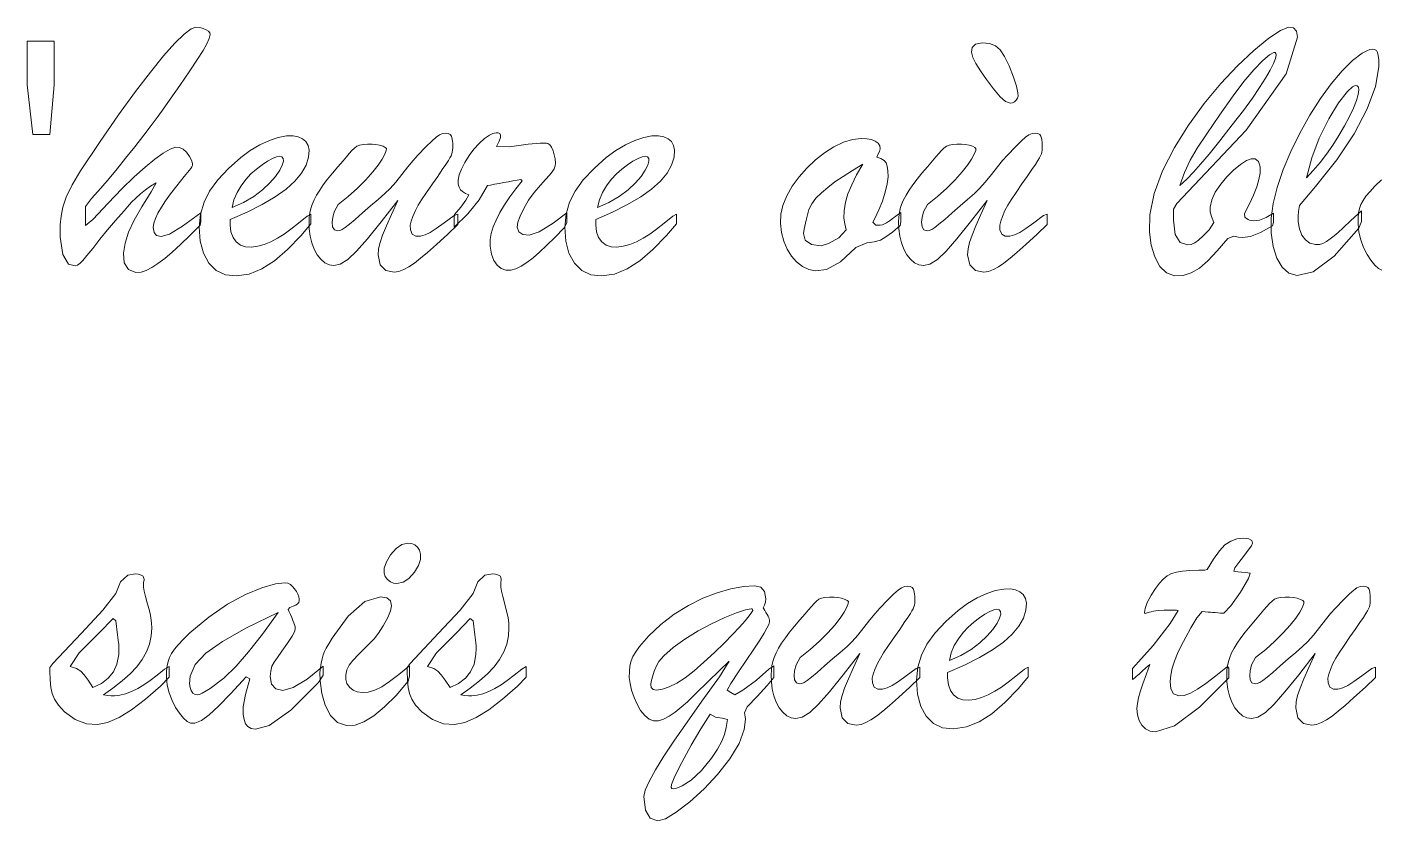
# Model space of a CAD drawing. Header units: inches. Extents: x 3 to 112, y 4 to 120.
# Drawn here: x 51.4 to 73.44, y 106.85 to 119.78 of the extents above; entities that cross this region are included whole.
import ezdxf

# ---------------------------------------------------------------- set-up
doc = ezdxf.new("R2010")
doc.units = ezdxf.units.IN
doc.header["$MEASUREMENT"] = 0
doc.layers.add('Calque 1', color=7, linetype='Continuous')

msp = doc.modelspace()

# ---------------------------------------------------------------- linework, layer by layer
at = {"layer": 'Calque 1', "lineweight": 0}
for points in [[(54.232, 116.754), (54.232, 116.704), (54.232, 116.611), (54.223, 116.556), (54.055, 116.387), (53.903, 116.241), (53.767, 116.117), (53.644, 116.013), (53.533, 115.928), (53.432, 115.863), (53.342, 115.817), (53.262, 115.791), (53.174, 115.786), (53.053, 115.831), (52.986, 115.939), (52.972, 116.1), (52.998, 116.263), (53.057, 116.442), (53.149, 116.638), (53.271, 116.855), (53.423, 117.097), (53.503, 117.246), (53.414, 117.19), (53.329, 117.13), (53.248, 117.064), (53.172, 116.996), (53.102, 116.926), (53.039, 116.855), (52.983, 116.79), (52.933, 116.732), (52.844, 116.629), (52.715, 116.478), (52.59, 116.325), (52.472, 116.175), (52.378, 116.059), (52.312, 115.979), (52.267, 115.933), (52.226, 115.904), (52.186, 115.891), (52.079, 115.919), (51.983, 116.074), (51.941, 116.361), (51.942, 116.56), (51.958, 116.699), (51.987, 116.848), (52.039, 117.012), (52.134, 117.21), (52.273, 117.441), (52.583, 117.902), (52.893, 118.348), (53.168, 118.728), (53.411, 119.046), (53.624, 119.309), (53.808, 119.515), (53.959, 119.663), (54.073, 119.751), (54.149, 119.779), (54.216, 119.771), (54.273, 119.756), (54.321, 119.736), (54.357, 119.713), (54.379, 119.687), (54.385, 119.658), (54.371, 119.594), (54.333, 119.508), (54.272, 119.399), (54.18, 119.254), (54.054, 119.065), (53.893, 118.829), (53.733, 118.603), (53.609, 118.429), (53.52, 118.306), (53.424, 118.177), (53.302, 118.017), (53.155, 117.829), (53.008, 117.644), (52.871, 117.473), (52.741, 117.316), (52.603, 117.155), (52.454, 116.986), (52.356, 116.86), (52.356, 116.713), (52.356, 116.551), (52.473, 116.646), (52.722, 116.914), (52.947, 117.145), (53.147, 117.34), (53.326, 117.501), (53.484, 117.631), (53.621, 117.728), (53.734, 117.792), (53.822, 117.823), (53.886, 117.821), (53.944, 117.794), (54, 117.743), (54.049, 117.674), (54.081, 117.612), (54.096, 117.558), (54.095, 117.528), (54.087, 117.504), (54.072, 117.476), (53.963, 117.344), (53.842, 117.194), (53.741, 117.065), (53.659, 116.952), (53.59, 116.848), (53.534, 116.752), (53.493, 116.664), (53.467, 116.585), (53.458, 116.515), (53.47, 116.435), (53.513, 116.385), (53.588, 116.367), (53.722, 116.407), (53.936, 116.536)], [(71.707, 116.748), (71.707, 116.695), (71.707, 116.599), (71.691, 116.543), (71.496, 116.434), (71.331, 116.372), (71.205, 116.355), (71.135, 116.36), (71.063, 116.373), (70.964, 116.337), (70.792, 116.134), (70.639, 115.974), (70.502, 115.856), (70.369, 115.777), (70.236, 115.735), (70.097, 115.731), (69.964, 115.78), (69.856, 115.883), (69.772, 116.039), (69.715, 116.227), (69.688, 116.44), (69.693, 116.725), (69.762, 117.071), (69.898, 117.438), (70.094, 117.818), (70.321, 118.184), (70.576, 118.533), (70.851, 118.861), (71.122, 119.15), (71.387, 119.4), (71.632, 119.6), (71.821, 119.726), (71.953, 119.778), (72.033, 119.765), (72.082, 119.711), (72.1, 119.615), (71.914, 119.016), (71.26, 118.099), (70.134, 116.908), (70.08, 116.812), (70.078, 116.739), (70.077, 116.636), (70.105, 116.404), (70.185, 116.27), (70.306, 116.232), (70.366, 116.242), (70.426, 116.269), (70.487, 116.312), (70.562, 116.38), (70.66, 116.479), (70.734, 116.599), (70.698, 116.695), (70.678, 116.771), (70.676, 116.849), (70.703, 116.967), (70.76, 117.091), (70.848, 117.221), (70.948, 117.341), (71.057, 117.449), (71.171, 117.542), (71.268, 117.605), (71.342, 117.636), (71.41, 117.633), (71.464, 117.589), (71.489, 117.504), (71.488, 117.402), (71.469, 117.295), (71.434, 117.176), (71.383, 117.044), (71.316, 116.9), (71.235, 116.743), (71.24, 116.685), (71.269, 116.663), (71.293, 116.647), (71.316, 116.635), (71.346, 116.628), (71.383, 116.625), (71.478, 116.637), (71.587, 116.678)], [(67.418, 118.543), (67.341, 118.568), (67.253, 118.642), (67.147, 118.772), (67.031, 118.927), (66.935, 119.065), (66.859, 119.185), (66.809, 119.286), (66.787, 119.369), (66.796, 119.446), (66.854, 119.5), (66.962, 119.521), (67.081, 119.51), (67.178, 119.472), (67.255, 119.406), (67.326, 119.301), (67.4, 119.149), (67.473, 118.964), (67.522, 118.816), (67.545, 118.711), (67.546, 118.657), (67.536, 118.621), (67.517, 118.59), (67.49, 118.564), (67.457, 118.548)], [(70.182, 117.198), (70.294, 117.301), (70.406, 117.416), (70.519, 117.545), (70.658, 117.712), (70.833, 117.929), (71.037, 118.186), (71.217, 118.419), (71.364, 118.622), (71.482, 118.795), (71.578, 118.947), (71.653, 119.077), (71.706, 119.185), (71.738, 119.267), (71.749, 119.323), (71.746, 119.349), (71.737, 119.364), (71.715, 119.367), (71.642, 119.328), (71.533, 119.234), (71.39, 119.085), (71.227, 118.893), (71.05, 118.659), (70.826, 118.343), (70.619, 118.042), (70.465, 117.807), (70.352, 117.614), (70.258, 117.411)], [(73.141, 116.787), (73.141, 116.726), (73.141, 116.615), (73.096, 116.506), (72.697, 116.051), (72.353, 115.795), (72.091, 115.735), (71.959, 115.774), (71.849, 115.869), (71.761, 116.019), (71.701, 116.208), (71.67, 116.432), (71.668, 116.668), (71.7, 116.905), (71.766, 117.17), (71.865, 117.458), (71.988, 117.753), (72.135, 118.05), (72.301, 118.344), (72.473, 118.614), (72.649, 118.857), (72.826, 119.068), (72.994, 119.234), (73.153, 119.353), (73.227, 119.395), (73.276, 119.415), (73.317, 119.422), (73.355, 119.416), (73.384, 119.397), (73.403, 119.364), (73.415, 119.316), (73.422, 119.248), (73.423, 119.13), (73.369, 118.812), (73.235, 118.448), (73.021, 118.04), (72.738, 117.616), (72.391, 117.185), (72.132, 116.872), (72.117, 116.779), (72.11, 116.703), (72.111, 116.609), (72.131, 116.493), (72.169, 116.394), (72.227, 116.315), (72.301, 116.263), (72.39, 116.239), (72.457, 116.241), (72.513, 116.258), (72.571, 116.288), (72.631, 116.33), (72.694, 116.38), (72.759, 116.436), (72.843, 116.512), (72.97, 116.629)], [(72.244, 117.327), (72.356, 117.444), (72.466, 117.572), (72.572, 117.711), (72.675, 117.858), (72.773, 118.013), (72.865, 118.172), (72.945, 118.321), (73.009, 118.459), (73.058, 118.582), (73.087, 118.682), (73.096, 118.759), (73.09, 118.8), (73.071, 118.823), (73.045, 118.827), (73.025, 118.821), (72.997, 118.806), (72.911, 118.731), (72.766, 118.546), (72.609, 118.285), (72.454, 117.969), (72.331, 117.649)], [(54.712, 116.646), (54.712, 116.625), (54.712, 116.588), (54.712, 116.559), (54.724, 116.448), (54.758, 116.355), (54.811, 116.282), (54.88, 116.23), (54.962, 116.202), (55.058, 116.197), (55.161, 116.21), (55.267, 116.239), (55.375, 116.285), (55.483, 116.342), (55.591, 116.41), (55.701, 116.49), (55.825, 116.587), (55.966, 116.703), (56.026, 116.734), (56.026, 116.648), (56.026, 116.576), (55.865, 116.385), (55.643, 116.158), (55.431, 115.976), (55.226, 115.842), (55.018, 115.759), (54.808, 115.728), (54.632, 115.748), (54.485, 115.817), (54.364, 115.935), (54.275, 116.096), (54.223, 116.293), (54.208, 116.524), (54.229, 116.733), (54.285, 116.928), (54.376, 117.109), (54.508, 117.291), (54.685, 117.479), (54.882, 117.655), (55.039, 117.771), (55.195, 117.864), (55.349, 117.935), (55.494, 117.982), (55.628, 118.006), (55.737, 118.007), (55.821, 117.991), (55.89, 117.961), (55.945, 117.914), (55.98, 117.853), (55.996, 117.776), (55.988, 117.659), (55.948, 117.529), (55.874, 117.4), (55.766, 117.27), (55.623, 117.142), (55.445, 117.014), (55.232, 116.888), (54.988, 116.766)], [(57.44, 116.958), (57.169, 116.606), (56.946, 116.331), (56.771, 116.131), (56.628, 115.997), (56.504, 115.919), (56.401, 115.896), (56.326, 115.909), (56.255, 115.943), (56.189, 115.999), (56.13, 116.073), (56.081, 116.161), (56.043, 116.265), (56.015, 116.377), (56, 116.495), (55.997, 116.607), (56, 116.685), (56.009, 116.756), (56.023, 116.823), (56.046, 116.891), (56.078, 116.964), (56.119, 117.042), (56.169, 117.124), (56.228, 117.21), (56.297, 117.301), (56.377, 117.4), (56.466, 117.506), (56.549, 117.602), (56.604, 117.666), (56.652, 117.723), (56.695, 117.771), (56.736, 117.81), (56.776, 117.838), (56.818, 117.856), (56.875, 117.867), (56.948, 117.873), (57.022, 117.873), (57.085, 117.866), (57.146, 117.854), (57.201, 117.838), (57.238, 117.82), (57.256, 117.802), (57.253, 117.768), (57.23, 117.709), (57.186, 117.63), (57.122, 117.532), (57.033, 117.42), (56.919, 117.294), (56.783, 117.157), (56.632, 117.022), (56.468, 116.889), (56.403, 116.772), (56.381, 116.677), (56.372, 116.601), (56.379, 116.527), (56.409, 116.479), (56.462, 116.46), (56.496, 116.465), (56.535, 116.484), (56.586, 116.518), (56.653, 116.57), (56.747, 116.649), (56.868, 116.753), (56.999, 116.868), (57.121, 116.973), (57.233, 117.069), (57.316, 117.15), (57.409, 117.253), (57.509, 117.38), (57.607, 117.505), (57.69, 117.606), (57.769, 117.693), (57.9, 117.829), (57.999, 117.928), (58.066, 117.989), (58.12, 118.027), (58.172, 118.048), (58.223, 118.053), (58.264, 118.046), (58.295, 118.029), (58.316, 118.001), (58.329, 117.955), (58.336, 117.888), (58.337, 117.814), (58.335, 117.776), (58.33, 117.743), (58.322, 117.715), (58.309, 117.684), (58.291, 117.648), (58.265, 117.606), (58.225, 117.544), (58.167, 117.458), (58.092, 117.349), (58.006, 117.225), (57.91, 117.087), (57.829, 116.969), (57.776, 116.882), (57.729, 116.791), (57.688, 116.697), (57.659, 116.617), (57.645, 116.553), (57.648, 116.477), (57.678, 116.408), (57.735, 116.376), (57.809, 116.376), (57.887, 116.397), (57.971, 116.437), (58.069, 116.499), (58.198, 116.591), (58.36, 116.714), (58.418, 116.733), (58.418, 116.639), (58.418, 116.564), (58.257, 116.41), (58.07, 116.24), (57.926, 116.111), (57.814, 116.016), (57.714, 115.937), (57.623, 115.875), (57.541, 115.83), (57.461, 115.802), (57.384, 115.791), (57.248, 115.816), (57.156, 115.91), (57.122, 116.073), (57.129, 116.168), (57.153, 116.271), (57.195, 116.392), (57.255, 116.541), (57.337, 116.73)], [(58.361, 116.523), (58.361, 116.575), (58.361, 116.671), (58.368, 116.726), (58.468, 116.849), (58.55, 116.959), (58.6, 117.048), (58.542, 117.072), (58.496, 117.101), (58.463, 117.132), (58.44, 117.173), (58.427, 117.224), (58.425, 117.288), (58.44, 117.372), (58.477, 117.468), (58.533, 117.577), (58.602, 117.686), (58.681, 117.789), (58.769, 117.886), (58.854, 117.964), (58.933, 118.018), (58.989, 118.044), (59.016, 118.054), (59.044, 118.059), (59.076, 118.058), (59.103, 118.045), (59.116, 118.019), (59.114, 117.98), (59.092, 117.92), (59.048, 117.835), (59.26, 117.831), (59.564, 117.872), (59.762, 117.89), (59.831, 117.891), (59.864, 117.888), (59.887, 117.882), (59.916, 117.862), (59.946, 117.823), (59.971, 117.767), (59.991, 117.7), (60.004, 117.633), (60.009, 117.566), (60.004, 117.518), (59.987, 117.472), (59.957, 117.423), (59.911, 117.367), (59.848, 117.295), (59.766, 117.207), (59.663, 117.088), (59.572, 116.961), (59.493, 116.828), (59.433, 116.703), (59.398, 116.602), (59.388, 116.52), (59.412, 116.444), (59.476, 116.4), (59.581, 116.389), (59.747, 116.445), (59.974, 116.587), (60.198, 116.757), (60.198, 116.686), (60.198, 116.59), (60.152, 116.511), (59.999, 116.354), (59.865, 116.222), (59.75, 116.115), (59.645, 116.024), (59.545, 115.948), (59.45, 115.887), (59.362, 115.845), (59.282, 115.824), (59.203, 115.823), (59.126, 115.849), (59.059, 115.901), (59.004, 115.98), (58.966, 116.083), (58.948, 116.21), (58.949, 116.323), (58.965, 116.42), (58.997, 116.525), (59.044, 116.638), (59.105, 116.758), (59.18, 116.884), (59.268, 117.015), (59.364, 117.147), (59.467, 117.278), (59.448, 117.3), (59.385, 117.287), (59.317, 117.274), (59.244, 117.261), (59.169, 117.247), (59.091, 117.233), (59.016, 117.219), (58.954, 117.208), (58.904, 117.199), (58.765, 116.967), (58.583, 116.737)], [(60.666, 116.646), (60.666, 116.625), (60.666, 116.588), (60.666, 116.559), (60.679, 116.448), (60.712, 116.355), (60.765, 116.282), (60.834, 116.23), (60.916, 116.202), (61.012, 116.197), (61.115, 116.21), (61.221, 116.239), (61.329, 116.285), (61.438, 116.342), (61.546, 116.41), (61.655, 116.49), (61.779, 116.587), (61.92, 116.703), (61.981, 116.734), (61.981, 116.648), (61.981, 116.576), (61.819, 116.385), (61.597, 116.158), (61.385, 115.976), (61.18, 115.842), (60.972, 115.759), (60.762, 115.728), (60.586, 115.748), (60.439, 115.817), (60.318, 115.935), (60.229, 116.096), (60.177, 116.293), (60.162, 116.524), (60.183, 116.733), (60.239, 116.928), (60.33, 117.109), (60.463, 117.291), (60.639, 117.479), (60.836, 117.655), (60.993, 117.771), (61.149, 117.864), (61.303, 117.935), (61.448, 117.982), (61.582, 118.006), (61.691, 118.007), (61.775, 117.991), (61.844, 117.961), (61.899, 117.914), (61.934, 117.853), (61.95, 117.776), (61.942, 117.659), (61.902, 117.529), (61.828, 117.4), (61.72, 117.27), (61.577, 117.142), (61.399, 117.014), (61.186, 116.888), (60.942, 116.766)], [(65.636, 116.76), (65.636, 116.705), (65.636, 116.606), (65.624, 116.548), (65.499, 116.441), (65.392, 116.363), (65.303, 116.312), (65.204, 116.282), (65.08, 116.269), (64.903, 116.192), (64.652, 115.957), (64.423, 115.832), (64.246, 115.81), (64.136, 115.832), (64.034, 115.881), (63.939, 115.955), (63.857, 116.049), (63.787, 116.162), (63.732, 116.293), (63.695, 116.436), (63.678, 116.589), (63.682, 116.734), (63.715, 116.877), (63.778, 117.03), (63.869, 117.188), (63.978, 117.34), (64.104, 117.484), (64.245, 117.618), (64.392, 117.733), (64.547, 117.831), (64.702, 117.905), (64.85, 117.95), (64.991, 117.966), (65.083, 117.962), (65.159, 117.947), (65.221, 117.922), (65.266, 117.887), (65.292, 117.845), (65.3, 117.796), (65.289, 117.752), (65.263, 117.704), (65.247, 117.66), (65.313, 117.638), (65.363, 117.609), (65.395, 117.571), (65.416, 117.516), (65.427, 117.439), (65.428, 117.341), (65.413, 117.227), (65.383, 117.094), (65.338, 116.947), (65.28, 116.803), (65.211, 116.665), (65.182, 116.602), (65.207, 116.577), (65.229, 116.555), (65.236, 116.553), (65.258, 116.553), (65.275, 116.553), (65.301, 116.555), (65.336, 116.562), (65.37, 116.575), (65.403, 116.593), (65.434, 116.612), (65.462, 116.631), (65.498, 116.657), (65.556, 116.7)], [(67.043, 116.958), (66.773, 116.606), (66.55, 116.331), (66.375, 116.131), (66.232, 115.997), (66.107, 115.919), (66.004, 115.896), (65.929, 115.909), (65.859, 115.943), (65.792, 115.999), (65.733, 116.073), (65.685, 116.161), (65.646, 116.265), (65.619, 116.377), (65.603, 116.495), (65.6, 116.607), (65.604, 116.685), (65.613, 116.756), (65.627, 116.823), (65.649, 116.891), (65.681, 116.964), (65.722, 117.042), (65.772, 117.124), (65.832, 117.21), (65.901, 117.301), (65.98, 117.4), (66.07, 117.506), (66.152, 117.602), (66.207, 117.666), (66.256, 117.723), (66.298, 117.771), (66.339, 117.81), (66.38, 117.838), (66.422, 117.856), (66.478, 117.867), (66.551, 117.873), (66.625, 117.873), (66.688, 117.866), (66.749, 117.854), (66.805, 117.838), (66.842, 117.82), (66.859, 117.802), (66.856, 117.768), (66.833, 117.709), (66.79, 117.63), (66.725, 117.532), (66.636, 117.42), (66.522, 117.294), (66.386, 117.157), (66.236, 117.022), (66.071, 116.889), (66.006, 116.772), (65.984, 116.677), (65.975, 116.601), (65.983, 116.527), (66.012, 116.479), (66.065, 116.46), (66.099, 116.465), (66.139, 116.484), (66.189, 116.518), (66.257, 116.57), (66.351, 116.649), (66.472, 116.753), (66.602, 116.868), (66.724, 116.973), (66.836, 117.069), (66.92, 117.15), (67.012, 117.253), (67.113, 117.38), (67.21, 117.505), (67.294, 117.606), (67.372, 117.693), (67.503, 117.829), (67.602, 117.928), (67.669, 117.989), (67.723, 118.027), (67.776, 118.048), (67.826, 118.053), (67.868, 118.046), (67.899, 118.029), (67.919, 118.001), (67.932, 117.955), (67.939, 117.888), (67.941, 117.814), (67.938, 117.776), (67.934, 117.743), (67.926, 117.715), (67.913, 117.684), (67.894, 117.648), (67.869, 117.606), (67.828, 117.544), (67.77, 117.458), (67.695, 117.349), (67.609, 117.225), (67.514, 117.087), (67.432, 116.969), (67.38, 116.882), (67.332, 116.791), (67.291, 116.697), (67.263, 116.617), (67.249, 116.553), (67.252, 116.477), (67.281, 116.408), (67.339, 116.376), (67.413, 116.376), (67.49, 116.397), (67.575, 116.437), (67.672, 116.499), (67.801, 116.591), (67.963, 116.714), (68.022, 116.733), (68.022, 116.639), (68.022, 116.564), (67.86, 116.41), (67.674, 116.24), (67.529, 116.111), (67.418, 116.016), (67.317, 115.937), (67.227, 115.875), (67.144, 115.83), (67.064, 115.802), (66.988, 115.791), (66.851, 115.816), (66.76, 115.91), (66.725, 116.073), (66.732, 116.168), (66.757, 116.271), (66.798, 116.392), (66.858, 116.541), (66.94, 116.73)], [(54.742, 116.841), (54.928, 116.924), (55.094, 117.021), (55.238, 117.13), (55.358, 117.241), (55.451, 117.348), (55.518, 117.45), (55.56, 117.533), (55.579, 117.597), (55.575, 117.642), (55.554, 117.669), (55.516, 117.678), (55.468, 117.669), (55.402, 117.642), (55.319, 117.596), (55.23, 117.538), (55.14, 117.468), (55.05, 117.388), (54.966, 117.297), (54.889, 117.195), (54.822, 117.084), (54.773, 116.966)], [(60.696, 116.841), (60.882, 116.924), (61.048, 117.021), (61.192, 117.13), (61.312, 117.241), (61.405, 117.348), (61.472, 117.45), (61.514, 117.533), (61.533, 117.597), (61.529, 117.642), (61.508, 117.669), (61.47, 117.678), (61.422, 117.669), (61.356, 117.642), (61.273, 117.596), (61.184, 117.538), (61.094, 117.468), (61.004, 117.388), (60.92, 117.297), (60.843, 117.195), (60.776, 117.084), (60.727, 116.966)], [(65.018, 117.549), (64.848, 117.445), (64.696, 117.348), (64.563, 117.258), (64.446, 117.17), (64.343, 117.081), (64.254, 116.992), (64.185, 116.902), (64.138, 116.811), (64.095, 116.637), (64.063, 116.489), (64.051, 116.421), (64.08, 116.311), (64.179, 116.24), (64.338, 116.22), (64.458, 116.255), (64.624, 116.348), (64.748, 116.476), (64.722, 116.575), (64.71, 116.67), (64.712, 116.788), (64.733, 116.926), (64.775, 117.066), (64.836, 117.212), (64.917, 117.373)], [(57.428, 110.72), (57.374, 110.728), (57.323, 110.75), (57.274, 110.788), (57.238, 110.835), (57.22, 110.891), (57.222, 110.97), (57.255, 111.074), (57.322, 111.186), (57.413, 111.292), (57.508, 111.356), (57.605, 111.377), (57.667, 111.37), (57.72, 111.348), (57.765, 111.311), (57.797, 111.261), (57.813, 111.198), (57.811, 111.113), (57.778, 111.012), (57.713, 110.904), (57.624, 110.803), (57.528, 110.741)], [(70.492, 110.936), (70.526, 110.936), (70.589, 110.936), (70.626, 110.946), (70.73, 111.118), (70.827, 111.252), (70.917, 111.348), (71.01, 111.412), (71.111, 111.449), (71.219, 111.458), (71.306, 111.447), (71.356, 111.419), (71.367, 111.378), (71.347, 111.334), (71.296, 111.261), (71.217, 111.162), (71.141, 111.063), (71.079, 110.975), (71.064, 110.919), (71.129, 110.911), (71.189, 110.904), (71.244, 110.898), (71.291, 110.893), (71.33, 110.888), (71.302, 110.799), (71.168, 110.58), (71.014, 110.358), (70.896, 110.236), (70.845, 110.239), (70.8, 110.243), (70.76, 110.246), (70.721, 110.249), (70.682, 110.252), (70.641, 110.255), (70.596, 110.259), (70.544, 110.262), (70.458, 110.16), (70.361, 109.997), (70.277, 109.847), (70.204, 109.708), (70.143, 109.578), (70.094, 109.456), (70.057, 109.341), (70.034, 109.229), (70.024, 109.123), (70.034, 109.005), (70.081, 108.924), (70.167, 108.89), (70.255, 108.898), (70.354, 108.935), (70.468, 108.999), (70.604, 109.092), (70.768, 109.215), (70.96, 109.368), (70.981, 109.34), (70.981, 109.242), (70.981, 109.184), (70.503, 108.708), (70.094, 108.405), (69.783, 108.304), (69.698, 108.316), (69.624, 108.353), (69.563, 108.413), (69.517, 108.492), (69.491, 108.584), (69.483, 108.687), (69.49, 108.768), (69.507, 108.859), (69.535, 108.959), (69.577, 109.087), (69.637, 109.249), (69.691, 109.401), (69.663, 109.377), (69.636, 109.353), (69.61, 109.329), (69.586, 109.307), (69.563, 109.286), (69.541, 109.266), (69.519, 109.246), (69.496, 109.226), (69.472, 109.205), (69.447, 109.183), (69.423, 109.161), (69.408, 109.158), (69.408, 109.243), (69.408, 109.336), (69.507, 109.445), (69.75, 109.711), (70.023, 110.069), (70.155, 110.283), (70.126, 110.285), (70.098, 110.286), (70.071, 110.287), (70.041, 110.288), (70.008, 110.288), (69.925, 110.287), (69.828, 110.281), (69.751, 110.269), (69.714, 110.26), (69.69, 110.253), (69.668, 110.247), (69.648, 110.24), (69.632, 110.236), (69.62, 110.234), (69.613, 110.235), (69.608, 110.24), (69.606, 110.25), (69.615, 110.313), (69.652, 110.41), (69.717, 110.529), (69.785, 110.639), (69.849, 110.726), (69.911, 110.793), (69.974, 110.843), (70.047, 110.881), (70.129, 110.907), (70.226, 110.923), (70.347, 110.933)], [(51.774, 109.295), (51.774, 109.314), (51.774, 109.35), (51.822, 109.417), (52.287, 109.91), (52.637, 110.287), (52.848, 110.555), (52.924, 110.749), (53.043, 110.856), (53.169, 110.879), (53.214, 110.872), (53.261, 110.857), (53.293, 110.841), (53.301, 110.817), (53.309, 110.791), (53.307, 110.774), (53.301, 110.743), (53.299, 110.704), (53.3, 110.659), (53.311, 110.596), (53.332, 110.51), (53.36, 110.407), (53.385, 110.314), (53.405, 110.233), (53.42, 110.159), (53.43, 110.079), (53.433, 109.992), (53.426, 109.866), (53.398, 109.735), (53.349, 109.608), (53.279, 109.484), (53.19, 109.364), (53.082, 109.248), (52.953, 109.133), (52.8, 109.016), (52.648, 108.906), (52.716, 108.897), (52.773, 108.891), (52.828, 108.89), (52.915, 108.9), (53.008, 108.924), (53.105, 108.963), (53.204, 109.013), (53.304, 109.073), (53.407, 109.143), (53.519, 109.227), (53.643, 109.325), (53.716, 109.371), (53.716, 109.284), (53.716, 109.197), (53.574, 109.049), (53.33, 108.836), (53.105, 108.666), (52.9, 108.539), (52.714, 108.458), (52.548, 108.423), (52.368, 108.436), (52.186, 108.506), (52.014, 108.632), (51.913, 108.741), (51.849, 108.837), (51.811, 108.929), (51.79, 109.029), (51.778, 109.151)], [(57.593, 109.295), (57.593, 109.314), (57.593, 109.35), (57.641, 109.417), (58.106, 109.91), (58.456, 110.287), (58.667, 110.555), (58.743, 110.749), (58.862, 110.856), (58.988, 110.879), (59.033, 110.872), (59.08, 110.857), (59.112, 110.841), (59.12, 110.817), (59.128, 110.791), (59.126, 110.774), (59.121, 110.743), (59.118, 110.704), (59.119, 110.659), (59.13, 110.596), (59.151, 110.51), (59.179, 110.407), (59.204, 110.314), (59.224, 110.233), (59.239, 110.159), (59.249, 110.079), (59.252, 109.992), (59.245, 109.866), (59.217, 109.735), (59.168, 109.608), (59.098, 109.484), (59.009, 109.364), (58.901, 109.248), (58.772, 109.133), (58.619, 109.016), (58.467, 108.906), (58.535, 108.897), (58.592, 108.891), (58.647, 108.89), (58.735, 108.9), (58.827, 108.924), (58.924, 108.963), (59.023, 109.013), (59.123, 109.073), (59.226, 109.143), (59.338, 109.227), (59.462, 109.325), (59.535, 109.371), (59.535, 109.284), (59.535, 109.197), (59.393, 109.049), (59.149, 108.836), (58.924, 108.666), (58.719, 108.539), (58.533, 108.458), (58.367, 108.423), (58.187, 108.436), (58.005, 108.506), (57.833, 108.632), (57.732, 108.741), (57.668, 108.837), (57.63, 108.929), (57.609, 109.029), (57.597, 109.151)], [(54.055, 109.916), (54.363, 110.174), (54.665, 110.382), (54.961, 110.541), (55.228, 110.651), (55.45, 110.715), (55.609, 110.732), (55.651, 110.724), (55.691, 110.704), (55.728, 110.672), (55.761, 110.633), (55.789, 110.591), (55.812, 110.545), (55.827, 110.504), (55.836, 110.472), (55.837, 110.443), (55.828, 110.412), (55.81, 110.388), (55.782, 110.369), (55.739, 110.349), (55.682, 110.327), (55.656, 110.298), (55.673, 110.259), (55.693, 110.213), (55.715, 110.164), (55.733, 110.12), (55.749, 110.082), (55.76, 110.05), (55.768, 110.022), (55.771, 109.995), (55.763, 109.945), (55.721, 109.861), (55.646, 109.747), (55.554, 109.621), (55.481, 109.518), (55.428, 109.439), (55.392, 109.372), (55.371, 109.295), (55.363, 109.208), (55.384, 109.083), (55.452, 109.005), (55.567, 108.98), (55.738, 109.025), (55.965, 109.163), (56.225, 109.372), (56.225, 109.317), (56.225, 109.227), (56.151, 109.109), (55.698, 108.66), (55.345, 108.407), (55.121, 108.347), (55.053, 108.359), (55, 108.39), (54.962, 108.438), (54.938, 108.504), (54.924, 108.587), (54.925, 108.71), (54.959, 108.915), (55.033, 109.169), (54.97, 109.2), (54.719, 108.929), (54.521, 108.723), (54.371, 108.581), (54.243, 108.488), (54.133, 108.444), (54.064, 108.444), (54.01, 108.472), (53.949, 108.527), (53.883, 108.607), (53.822, 108.703), (53.765, 108.814), (53.717, 108.938), (53.687, 109.066), (53.674, 109.197), (53.676, 109.298), (53.684, 109.38), (53.698, 109.452), (53.721, 109.517), (53.755, 109.583), (53.802, 109.65), (53.864, 109.724), (53.949, 109.813)], [(63.436, 110.468), (63.431, 110.415), (63.417, 110.367), (63.395, 110.326), (63.407, 110.306), (63.422, 110.281), (63.44, 110.249), (63.458, 110.218), (63.473, 110.19), (63.485, 110.167), (63.493, 110.144), (63.498, 110.122), (63.499, 110.097), (63.486, 110.054), (63.456, 109.993), (63.41, 109.913), (63.339, 109.8), (63.241, 109.651), (63.118, 109.469), (62.991, 109.281), (62.865, 109.094), (62.806, 108.986), (62.868, 108.947), (62.93, 108.908), (63.065, 108.983), (63.287, 109.148), (63.488, 109.323), (63.565, 109.378), (63.565, 109.279), (63.565, 109.192), (63.46, 109.06), (63.297, 108.88), (63.131, 108.713), (63.092, 108.612), (63.102, 108.552), (63.106, 108.514), (63.086, 108.344), (63.002, 108.115), (62.851, 107.866), (62.652, 107.612), (62.434, 107.379), (62.199, 107.167), (61.975, 106.995), (61.801, 106.891), (61.678, 106.855), (61.552, 106.897), (61.476, 107.031), (61.452, 107.251), (61.474, 107.354), (61.536, 107.499), (61.638, 107.685), (61.777, 107.909), (61.949, 108.168), (62.154, 108.464), (62.397, 108.806), (62.68, 109.2), (62.838, 109.455), (62.511, 109.135), (62.287, 108.917), (62.16, 108.796), (62.06, 108.707), (61.961, 108.628), (61.864, 108.559), (61.772, 108.51), (61.688, 108.485), (61.609, 108.484), (61.535, 108.512), (61.464, 108.569), (61.397, 108.654), (61.339, 108.753), (61.29, 108.863), (61.251, 108.981), (61.225, 109.091), (61.213, 109.19), (61.214, 109.288), (61.224, 109.381), (61.242, 109.461), (61.271, 109.532), (61.317, 109.61), (61.379, 109.695), (61.529, 109.868), (61.725, 110.054), (61.943, 110.219), (62.177, 110.362), (62.41, 110.479), (62.644, 110.568), (62.869, 110.631), (63.072, 110.67), (63.254, 110.684), (63.357, 110.662), (63.416, 110.59)], [(64.967, 109.583), (64.696, 109.231), (64.473, 108.955), (64.298, 108.756), (64.155, 108.622), (64.031, 108.543), (63.927, 108.52), (63.852, 108.533), (63.782, 108.568), (63.715, 108.624), (63.657, 108.697), (63.608, 108.786), (63.569, 108.89), (63.542, 109.002), (63.527, 109.119), (63.523, 109.232), (63.527, 109.309), (63.536, 109.381), (63.55, 109.448), (63.573, 109.516), (63.604, 109.589), (63.645, 109.666), (63.695, 109.748), (63.755, 109.835), (63.824, 109.926), (63.903, 110.024), (63.993, 110.131), (64.076, 110.226), (64.131, 110.291), (64.179, 110.347), (64.222, 110.396), (64.263, 110.435), (64.303, 110.463), (64.345, 110.48), (64.401, 110.492), (64.475, 110.497), (64.549, 110.497), (64.611, 110.491), (64.672, 110.479), (64.728, 110.462), (64.765, 110.445), (64.782, 110.427), (64.779, 110.393), (64.756, 110.333), (64.713, 110.254), (64.648, 110.157), (64.559, 110.044), (64.445, 109.918), (64.309, 109.782), (64.159, 109.647), (63.995, 109.514), (63.929, 109.397), (63.907, 109.301), (63.898, 109.225), (63.906, 109.152), (63.936, 109.104), (63.988, 109.085), (64.022, 109.09), (64.062, 109.109), (64.112, 109.142), (64.18, 109.195), (64.274, 109.273), (64.395, 109.378), (64.526, 109.492), (64.647, 109.598), (64.76, 109.694), (64.843, 109.774), (64.935, 109.878), (65.036, 110.005), (65.133, 110.129), (65.217, 110.231), (65.295, 110.317), (65.426, 110.454), (65.525, 110.552), (65.592, 110.614), (65.646, 110.651), (65.699, 110.673), (65.75, 110.678), (65.791, 110.671), (65.822, 110.654), (65.842, 110.626), (65.855, 110.58), (65.862, 110.512), (65.864, 110.439), (65.862, 110.4), (65.857, 110.367), (65.849, 110.339), (65.836, 110.309), (65.817, 110.273), (65.792, 110.231), (65.751, 110.169), (65.693, 110.083), (65.618, 109.974), (65.533, 109.85), (65.437, 109.712), (65.355, 109.593), (65.303, 109.507), (65.256, 109.416), (65.214, 109.322), (65.186, 109.242), (65.172, 109.177), (65.175, 109.101), (65.204, 109.033), (65.262, 109.001), (65.336, 109.001), (65.413, 109.022), (65.498, 109.062), (65.596, 109.124), (65.725, 109.216), (65.886, 109.339), (65.945, 109.357), (65.945, 109.263), (65.945, 109.188), (65.783, 109.035), (65.597, 108.865), (65.453, 108.736), (65.341, 108.64), (65.24, 108.562), (65.15, 108.5), (65.067, 108.455), (64.988, 108.426), (64.911, 108.415), (64.775, 108.441), (64.683, 108.535), (64.649, 108.697), (64.656, 108.793), (64.68, 108.896), (64.721, 109.017), (64.782, 109.166), (64.863, 109.355)], [(72.388, 109.583), (72.118, 109.231), (71.895, 108.955), (71.72, 108.756), (71.576, 108.622), (71.452, 108.543), (71.349, 108.52), (71.274, 108.533), (71.203, 108.568), (71.137, 108.624), (71.078, 108.697), (71.03, 108.786), (70.991, 108.89), (70.964, 109.002), (70.948, 109.119), (70.945, 109.232), (70.949, 109.309), (70.957, 109.381), (70.972, 109.448), (70.994, 109.516), (71.026, 109.589), (71.067, 109.666), (71.117, 109.748), (71.177, 109.835), (71.245, 109.926), (71.325, 110.024), (71.415, 110.131), (71.497, 110.226), (71.552, 110.291), (71.601, 110.347), (71.643, 110.396), (71.684, 110.435), (71.725, 110.463), (71.766, 110.48), (71.823, 110.492), (71.896, 110.497), (71.97, 110.497), (72.033, 110.491), (72.094, 110.479), (72.149, 110.462), (72.187, 110.445), (72.204, 110.427), (72.201, 110.393), (72.178, 110.333), (72.135, 110.254), (72.07, 110.157), (71.981, 110.044), (71.867, 109.918), (71.731, 109.782), (71.581, 109.647), (71.416, 109.514), (71.351, 109.397), (71.329, 109.301), (71.32, 109.225), (71.327, 109.152), (71.357, 109.104), (71.41, 109.085), (71.444, 109.09), (71.483, 109.109), (71.534, 109.142), (71.602, 109.195), (71.696, 109.273), (71.816, 109.378), (71.947, 109.492), (72.069, 109.598), (72.181, 109.694), (72.265, 109.774), (72.357, 109.878), (72.457, 110.005), (72.555, 110.129), (72.639, 110.231), (72.717, 110.317), (72.848, 110.454), (72.947, 110.552), (73.014, 110.614), (73.068, 110.651), (73.12, 110.673), (73.171, 110.678), (73.213, 110.671), (73.243, 110.654), (73.264, 110.626), (73.277, 110.58), (73.284, 110.512), (73.285, 110.439), (73.283, 110.4), (73.278, 110.367), (73.271, 110.339), (73.258, 110.309), (73.239, 110.273), (73.214, 110.231), (73.173, 110.169), (73.115, 110.083), (73.04, 109.974), (72.954, 109.85), (72.859, 109.712), (72.777, 109.593), (72.725, 109.507), (72.677, 109.416), (72.636, 109.322), (72.608, 109.242), (72.594, 109.177), (72.596, 109.101), (72.626, 109.033), (72.684, 109.001), (72.757, 109.001), (72.835, 109.022), (72.92, 109.062), (73.017, 109.124), (73.146, 109.216), (73.308, 109.339), (73.367, 109.357), (73.367, 109.263), (73.367, 109.188), (73.205, 109.035), (73.019, 108.865), (72.874, 108.736), (72.763, 108.64), (72.662, 108.562), (72.572, 108.5), (72.489, 108.455), (72.409, 108.426), (72.332, 108.415), (72.196, 108.441), (72.104, 108.535), (72.07, 108.697), (72.077, 108.793), (72.101, 108.896), (72.143, 109.017), (72.203, 109.166), (72.285, 109.355)], [(57.632, 109.379), (57.632, 109.318), (57.632, 109.209), (57.61, 109.131), (57.414, 108.898), (57.227, 108.71), (57.05, 108.566), (56.889, 108.467), (56.745, 108.413), (56.605, 108.407), (56.459, 108.458), (56.344, 108.572), (56.259, 108.742), (56.203, 108.931), (56.176, 109.133), (56.174, 109.27), (56.18, 109.349), (56.192, 109.424), (56.209, 109.496), (56.228, 109.56), (56.249, 109.614), (56.276, 109.668), (56.317, 109.739), (56.371, 109.83), (56.633, 110.186), (56.904, 110.425), (57.158, 110.504), (57.263, 110.487), (57.324, 110.436), (57.341, 110.355), (57.323, 110.273), (57.278, 110.165), (57.204, 110.032), (57.127, 109.911), (57.055, 109.818), (56.953, 109.716), (56.808, 109.572), (56.707, 109.464), (56.648, 109.39), (56.611, 109.315), (56.593, 109.234), (56.594, 109.155), (56.614, 109.09), (56.654, 109.033), (56.712, 108.986), (56.781, 108.956), (56.862, 108.944), (56.96, 108.951), (57.066, 108.983), (57.179, 109.039), (57.306, 109.123), (57.457, 109.236)], [(66.398, 109.271), (66.398, 109.25), (66.398, 109.213), (66.398, 109.183), (66.411, 109.072), (66.444, 108.98), (66.497, 108.906), (66.566, 108.854), (66.648, 108.826), (66.744, 108.821), (66.847, 108.834), (66.953, 108.864), (67.061, 108.909), (67.17, 108.967), (67.278, 109.035), (67.387, 109.114), (67.511, 109.211), (67.652, 109.327), (67.713, 109.358), (67.713, 109.273), (67.713, 109.201), (67.551, 109.01), (67.329, 108.783), (67.118, 108.601), (66.912, 108.466), (66.704, 108.384), (66.494, 108.353), (66.318, 108.372), (66.171, 108.441), (66.05, 108.559), (65.961, 108.72), (65.909, 108.918), (65.894, 109.148), (65.915, 109.357), (65.971, 109.552), (66.062, 109.734), (66.195, 109.916), (66.371, 110.104), (66.568, 110.279), (66.725, 110.396), (66.881, 110.489), (67.035, 110.56), (67.18, 110.607), (67.314, 110.63), (67.423, 110.631), (67.507, 110.616), (67.576, 110.585), (67.631, 110.539), (67.666, 110.478), (67.682, 110.401), (67.674, 110.284), (67.634, 110.154), (67.56, 110.024), (67.452, 109.895), (67.309, 109.767), (67.131, 109.639), (66.918, 109.513), (66.674, 109.39)], [(55.492, 110.246), (54.978, 109.997), (54.586, 109.778), (54.314, 109.587), (54.141, 109.4), (54.057, 109.21), (54.05, 109.088), (54.06, 109.027), (54.078, 108.976), (54.105, 108.936), (54.138, 108.914), (54.175, 108.908), (54.209, 108.915), (54.256, 108.934), (54.387, 109.011), (54.606, 109.177), (54.809, 109.373), (55.01, 109.606), (55.237, 109.897)], [(61.656, 108.986), (61.753, 108.998), (61.864, 109.036), (61.989, 109.1), (62.124, 109.187), (62.268, 109.298), (62.429, 109.44), (62.601, 109.599), (62.757, 109.75), (62.895, 109.889), (63.009, 110.011), (63.099, 110.113), (63.165, 110.194), (63.206, 110.25), (63.223, 110.279), (63.221, 110.296), (63.213, 110.306), (63.199, 110.309), (63.106, 110.293), (62.962, 110.245), (62.767, 110.166), (62.554, 110.065), (62.337, 109.948), (62.119, 109.815), (61.93, 109.679), (61.778, 109.545), (61.695, 109.449), (61.655, 109.379), (61.619, 109.293), (61.59, 109.198), (61.571, 109.126), (61.564, 109.078), (61.571, 109.029), (61.602, 108.996)], [(66.428, 109.466), (66.614, 109.549), (66.78, 109.645), (66.924, 109.755), (67.044, 109.866), (67.137, 109.973), (67.204, 110.075), (67.246, 110.158), (67.265, 110.221), (67.261, 110.266), (67.24, 110.294), (67.202, 110.303), (67.154, 110.294), (67.088, 110.266), (67.005, 110.221), (66.916, 110.163), (66.826, 110.093), (66.736, 110.012), (66.652, 109.921), (66.575, 109.82), (66.508, 109.709), (66.459, 109.591)], [(52.893, 109.754), (52.877, 109.885), (52.849, 110.112), (52.802, 110.151), (52.583, 109.921), (52.252, 109.589), (52.106, 109.37), (52.207, 109.334), (52.277, 109.291), (52.33, 109.234), (52.396, 109.146), (52.476, 109.025), (52.612, 109.094), (52.723, 109.179), (52.809, 109.281), (52.867, 109.408), (52.896, 109.564), (52.899, 109.662), (52.899, 109.683), (52.898, 109.701), (52.897, 109.719), (52.895, 109.736)], [(58.712, 109.754), (58.696, 109.885), (58.668, 110.112), (58.621, 110.151), (58.402, 109.921), (58.071, 109.589), (57.925, 109.37), (58.026, 109.334), (58.096, 109.291), (58.149, 109.234), (58.215, 109.146), (58.295, 109.025), (58.431, 109.094), (58.542, 109.179), (58.628, 109.281), (58.686, 109.408), (58.715, 109.564), (58.718, 109.662), (58.718, 109.683), (58.717, 109.701), (58.716, 109.719), (58.714, 109.736)], [(62.533, 108.592), (62.376, 108.352), (62.221, 108.089), (62.068, 107.807), (61.956, 107.582), (61.901, 107.447), (61.895, 107.399), (61.906, 107.381), (61.929, 107.376), (61.964, 107.383), (62.012, 107.399), (62.074, 107.425), (62.223, 107.52), (62.387, 107.677), (62.551, 107.876), (62.652, 108.024), (62.721, 108.151), (62.762, 108.261), (62.792, 108.378), (62.814, 108.505), (62.725, 108.53), (62.619, 108.546)]]:
    msp.add_lwpolyline(points, close=True, dxfattribs=at)
for points in [[(51.402, 118.84), (51.402, 119.551), (51.846, 119.551), (51.846, 118.84), (51.771, 118.032), (51.495, 118.032), (51.402, 118.84)], [(73.475, 115.819), (73.421, 115.848), (73.36, 115.903), (73.294, 115.982), (73.233, 116.078), (73.176, 116.19), (73.128, 116.314), (73.098, 116.442), (73.085, 116.572), (73.086, 116.673), (73.095, 116.756), (73.109, 116.827), (73.132, 116.892), (73.166, 116.958), (73.213, 117.025), (73.275, 117.099), (73.36, 117.188), (73.466, 117.291)]]:
    msp.add_lwpolyline(points, dxfattribs=at)

doc.saveas('drawing.dxf')
